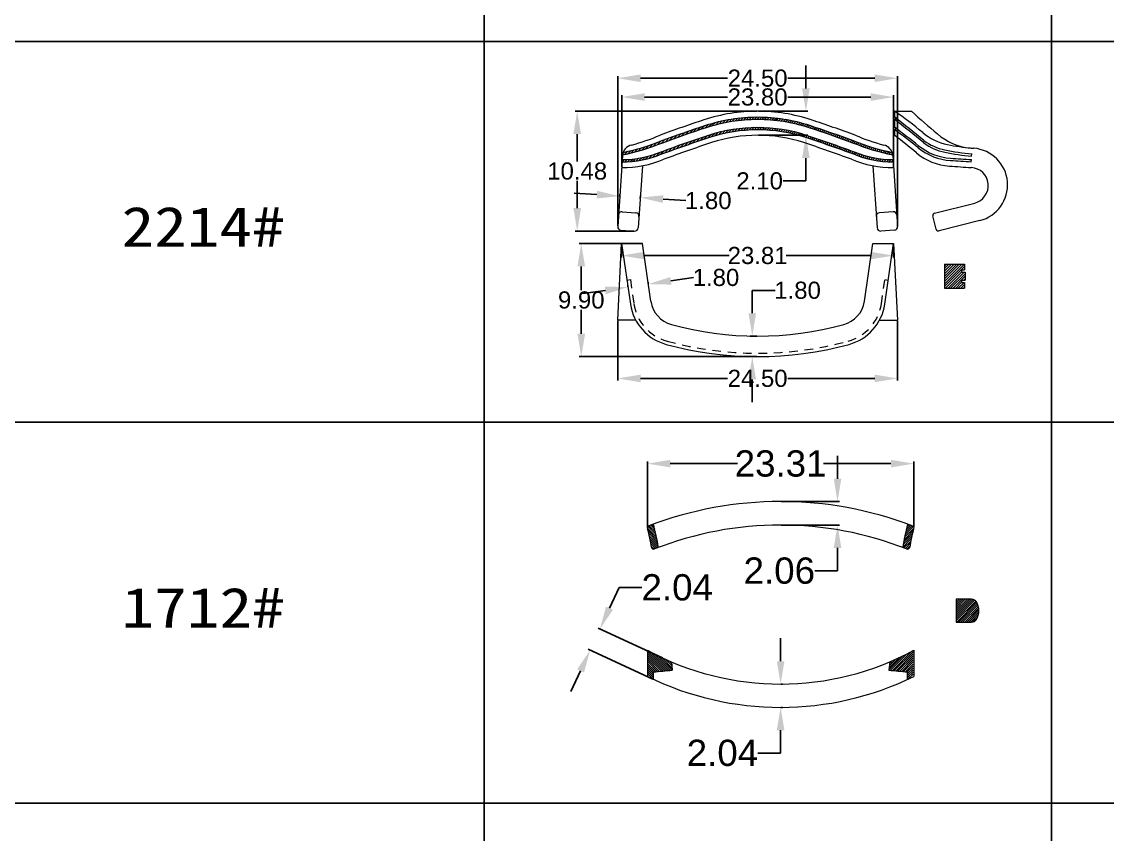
# Model space of a CAD drawing. Header units: inches. Extents: x 3613 to 8393, y -2205 to -794.
# Drawn here: x 5387.3 to 5482.3, y -1110.9 to -1039.8 of the extents above; entities that cross this region are included whole.
import ezdxf

# ---------------------------------------------------------------- set-up
doc = ezdxf.new("R2010")
doc.units = ezdxf.units.IN
doc.header["$MEASUREMENT"] = 0
doc.linetypes.add('JIS_02_0.7', pattern=[1.35, 0.75, -0.6])
doc.layers.add('2', color=1, linetype='Continuous')
doc.styles.get("Standard").update_dxf_attribs({"font": 'arial.ttf'})
doc.dimstyles.new('Standard$0', dxfattribs={"dimtxt": 2.3, "dimasz": 2, "dimexe": 1, "dimexo": 1, "dimgap": 1, "dimtad": 0, "dimtih": 1, "dimtoh": 1, "dimdec": 1, "dimzin": 0, "dimdsep": 46, "dimtxsty": 'Standard', "dimcen": 0, "dimclrd": 4, "dimclre": 4, "dimclrt": 4, "dimadec": 1, "dimazin": 0, "dimtfac": 1, "dimtdec": 1, "dimtofl": 0, "dimtmove": 0, "dimatfit": 0, "dimfxl": 1, "dimtolj": 1, "dimtzin": 0, "dimarcsym": 0})

# ---------------------------------------------------------------- blocks, each defined once
blk = doc.blocks.new('*D380')
at = {"color": 0, "lineweight": -2, "transparency": 16777216}
for p, q in [((5439.477035461736, -1057.658223142202), (5439.477035461736, -1044.551541699015)), ((5441.477035461736, -1044.731541699015), (5449.095937235269, -1044.731541699015)), ((5461.977035461736, -1044.731541699015), (5454.358133688203, -1044.731541699015)), ((5463.977035461736, -1057.658223142202), (5463.977035461736, -1044.551541699015))]:
    blk.add_line(p, q, dxfattribs=at)
at = {"color": 0, "transparency": 16777216}
for points in [[(5441.477035461736, -1044.398208365682), (5441.477035461736, -1045.064875032348), (5439.477035461736, -1044.731541699015)], [(5461.977035461736, -1044.398208365682), (5461.977035461736, -1045.064875032348), (5463.977035461736, -1044.731541699015)]]:
    blk.add_solid(points, dxfattribs=at)
at = {"layer": 'Defpoints', "color": 0, "transparency": 16777216}
for p in [(5463.977035461736, -1044.731541699015), (5439.477035461736, -1057.720723142202), (5463.977035461736, -1057.720723142202)]:
    blk.add_point(p, dxfattribs=at)
at = {"color": 0, "lineweight": 9, "transparency": 16777216, "insert": (5451.727035461736, -1044.731541699015), "char_height": 1.5, "attachment_point": 5}
blk.add_mtext('\\A1;24.50', dxfattribs=at)
blk = doc.blocks.new('*D342')
at = {"color": 0, "lineweight": -2, "transparency": 16777216}
for p, q in [((5437.660855741072, -1054.921467895551), (5435.665356735848, -1054.78736450204)), ((5439.650525694703, -1055.142309337595), (5439.668424051712, -1054.875976378592)), ((5441.445583849581, -1055.262942517311), (5441.46348220659, -1054.996609558308)), ((5443.446911906398, -1055.31030786229), (5445.442410911623, -1055.444411255801))]:
    blk.add_line(p, q, dxfattribs=at)
at = {"color": 0, "transparency": 16777216}
for points in [[(5437.683206306657, -1054.588884728014), (5437.638505175487, -1055.254051063088), (5439.656354746296, -1055.055571289063)], [(5443.469262471983, -1054.977724694752), (5443.424561340813, -1055.642891029827), (5441.451412901174, -1055.176204468778)]]:
    blk.add_solid(points, dxfattribs=at)
at = {"layer": 'Defpoints', "color": 0, "transparency": 16777216}
for p in [(5439.646334963656, -1055.204668681509), (5441.441393118535, -1055.325301861224), (5441.451412901174, -1055.176204468778)]:
    blk.add_point(p, dxfattribs=at)
at = {"color": 0, "lineweight": 9, "transparency": 16777216, "insert": (5447.407410911623, -1055.444411255801), "char_height": 1.5, "attachment_point": 5}
blk.add_mtext('\\A1;1.80', dxfattribs=at)
blk = doc.blocks.new('*D343')
at = {"color": 0, "lineweight": -2, "transparency": 16777216}
for p, q in [((5451.258809204754, -1065.297272029982), (5451.258809204754, -1063.297272029982)), ((5451.258809204754, -1063.297272029982), (5453.258809204754, -1063.297272029982)), ((5451.664535461738, -1067.297272029982), (5451.078809204753, -1067.297272029982)), ((5451.664535461739, -1069.09727202998), (5451.078809204753, -1069.09727202998)), ((5451.258809204754, -1071.09727202998), (5451.258809204754, -1073.09727202998))]:
    blk.add_line(p, q, dxfattribs=at)
at = {"color": 0, "transparency": 16777216}
for points in [[(5450.925475871421, -1065.297272029982), (5451.592142538087, -1065.297272029982), (5451.258809204754, -1067.297272029982)], [(5450.925475871421, -1071.09727202998), (5451.592142538087, -1071.09727202998), (5451.258809204754, -1069.09727202998)]]:
    blk.add_solid(points, dxfattribs=at)
at = {"layer": 'Defpoints', "color": 0, "transparency": 16777216}
for p in [(5451.727035461738, -1067.297272029982), (5451.258809204754, -1069.09727202998), (5451.727035461739, -1069.09727202998)]:
    blk.add_point(p, dxfattribs=at)
at = {"color": 0, "lineweight": 9, "transparency": 16777216, "insert": (5455.223809204753, -1063.297272029983), "char_height": 1.5, "attachment_point": 5}
blk.add_mtext('\\A1;1.80', dxfattribs=at)
blk = doc.blocks.new('*D344')
at = {"color": 0, "lineweight": -2, "transparency": 16777216}
for p, q in [((5439.477763746393, -1065.959772029982), (5439.477763746393, -1071.186478063757)), ((5463.976307177079, -1065.959772029982), (5463.976307177079, -1071.186478063757)), ((5441.477763746393, -1071.006478063757), (5449.095937235269, -1071.006478063757)), ((5461.976307177079, -1071.006478063757), (5454.358133688203, -1071.006478063757))]:
    blk.add_line(p, q, dxfattribs=at)
at = {"color": 0, "transparency": 16777216}
for points in [[(5441.477763746393, -1070.673144730423), (5441.477763746393, -1071.33981139709), (5439.477763746393, -1071.006478063757)], [(5461.976307177079, -1070.673144730423), (5461.976307177079, -1071.33981139709), (5463.976307177079, -1071.006478063757)]]:
    blk.add_solid(points, dxfattribs=at)
at = {"layer": 'Defpoints', "color": 0, "transparency": 16777216}
for p in [(5439.477763746393, -1065.897272029982), (5463.976307177079, -1065.897272029982), (5463.976307177079, -1071.006478063757)]:
    blk.add_point(p, dxfattribs=at)
at = {"color": 0, "lineweight": 9, "transparency": 16777216, "insert": (5451.727035461736, -1071.006478063757), "char_height": 1.5, "attachment_point": 5}
blk.add_mtext('\\A1;24.50', dxfattribs=at)
blk = doc.blocks.new('*D345')
at = {"color": 0, "lineweight": -2, "transparency": 16777216}
for p, q in [((5439.822898464519, -1059.259772029982), (5439.822898464519, -1060.434020341834)), ((5463.631172458953, -1059.259772029982), (5463.631172458953, -1060.434020341834)), ((5441.822898464519, -1060.254020341834), (5449.238160973332, -1060.254020341834)), ((5461.631172458953, -1060.254020341834), (5454.21590995014, -1060.254020341834))]:
    blk.add_line(p, q, dxfattribs=at)
at = {"color": 0, "transparency": 16777216}
for points in [[(5441.822898464519, -1059.9206870085), (5441.822898464519, -1060.587353675167), (5439.822898464519, -1060.254020341834)], [(5461.631172458953, -1059.9206870085), (5461.631172458953, -1060.587353675167), (5463.631172458953, -1060.254020341834)]]:
    blk.add_solid(points, dxfattribs=at)
at = {"layer": 'Defpoints', "color": 0, "transparency": 16777216}
for p in [(5439.822898464519, -1059.197272029982), (5463.631172458953, -1059.197272029982), (5463.631172458953, -1060.254020341834)]:
    blk.add_point(p, dxfattribs=at)
at = {"color": 0, "lineweight": 9, "transparency": 16777216, "insert": (5451.727035461736, -1060.254020341834), "char_height": 1.5, "attachment_point": 5}
blk.add_mtext('\\A1;23.81', dxfattribs=at)
blk = doc.blocks.new('*D312')
at = {"color": 0, "lineweight": -2, "transparency": 16777216}
for p, q in [((5444.138163357297, -1062.464296457195), (5446.117364648489, -1062.176612170259)), ((5438.397760218324, -1063.298685455986), (5436.418558927133, -1063.586369742922)), ((5440.372667794478, -1062.98146140365), (5440.35106992369, -1062.832873052842)), ((5442.154668351071, -1062.722440978732), (5442.133070480283, -1062.573852627924))]:
    blk.add_line(p, q, dxfattribs=at)
at = {"color": 0, "transparency": 16777216}
for points in [[(5444.090215976142, -1062.13442957533), (5444.186110738454, -1062.79416333906), (5442.158962066107, -1062.751980744131)], [(5438.349812837168, -1062.968818574121), (5438.445707599481, -1063.628552337851), (5440.376961509514, -1063.01100116905)]]:
    blk.add_solid(points, dxfattribs=at)
at = {"layer": 'Defpoints', "color": 0, "transparency": 16777216}
for p in [(5440.376961509514, -1063.01100116905), (5440.381657928445, -1063.043311444), (5442.163658485038, -1062.784291019081)]:
    blk.add_point(p, dxfattribs=at)
at = {"color": 0, "lineweight": 9, "transparency": 16777216, "insert": (5448.082364648489, -1062.176612170259), "char_height": 1.5, "attachment_point": 5}
blk.add_mtext('\\A1;1.80', dxfattribs=at)
blk = doc.blocks.new('*D346')
at = {"color": 0, "lineweight": -2, "transparency": 16777216}
for p, q in [((5441.580811236478, -1059.197272029982), (5436.107700053309, -1059.197272029982)), ((5436.287700053309, -1061.197272029982), (5436.287700053309, -1063.291412548399)), ((5436.287700053309, -1067.09727202998), (5436.287700053309, -1065.003131511563)), ((5451.66453546173, -1069.09727202998), (5436.107700053309, -1069.09727202998))]:
    blk.add_line(p, q, dxfattribs=at)
at = {"color": 0, "transparency": 16777216}
for points in [[(5435.954366719976, -1061.197272029982), (5436.621033386642, -1061.197272029982), (5436.287700053309, -1059.197272029982)], [(5435.954366719976, -1067.09727202998), (5436.621033386642, -1067.09727202998), (5436.287700053309, -1069.09727202998)]]:
    blk.add_solid(points, dxfattribs=at)
at = {"layer": 'Defpoints', "color": 0, "transparency": 16777216}
for p in [(5436.287700053309, -1059.197272029982), (5441.643311236478, -1059.197272029982), (5451.72703546173, -1069.09727202998)]:
    blk.add_point(p, dxfattribs=at)
at = {"color": 0, "lineweight": 9, "transparency": 16777216, "insert": (5436.287700053308, -1064.147272029982), "char_height": 1.5, "attachment_point": 5}
blk.add_mtext('\\A1;9.90', dxfattribs=at)
blk = doc.blocks.new('*D347')
at = {"color": 0, "lineweight": -2, "transparency": 16777216}
for p, q in [((5455.952142795935, -1045.621694328666), (5455.952142795935, -1043.621694328666)), ((5451.789535461738, -1047.621694328666), (5456.132142795936, -1047.621694328666)), ((5451.789535461738, -1049.721694328667), (5456.132142795936, -1049.721694328667)), ((5455.952142795935, -1051.721694328667), (5455.952142795935, -1053.721694328667)), ((5455.952142795935, -1053.721694328667), (5453.952142795935, -1053.721694328667))]:
    blk.add_line(p, q, dxfattribs=at)
at = {"color": 0, "transparency": 16777216}
for points in [[(5455.618809462602, -1045.621694328666), (5456.285476129268, -1045.621694328666), (5455.952142795935, -1047.621694328666)], [(5455.618809462602, -1051.721694328667), (5456.285476129268, -1051.721694328667), (5455.952142795935, -1049.721694328667)]]:
    blk.add_solid(points, dxfattribs=at)
at = {"layer": 'Defpoints', "color": 0, "transparency": 16777216}
for p in [(5451.727035461738, -1047.621694328666), (5451.727035461738, -1049.721694328667), (5455.952142795935, -1049.721694328667)]:
    blk.add_point(p, dxfattribs=at)
at = {"color": 0, "lineweight": 9, "transparency": 16777216, "insert": (5451.903752618581, -1053.721694328668), "char_height": 1.5, "attachment_point": 5}
blk.add_mtext('\\A1;2.10', dxfattribs=at)
blk = doc.blocks.new('*D348')
at = {"color": 0, "lineweight": -2, "transparency": 16777216}
for p, q in [((5451.664535461738, -1047.621694328667), (5435.752005921386, -1047.621694328667)), ((5435.932005921386, -1049.621694328667), (5435.932005921386, -1052.006767423351)), ((5435.932005921386, -1056.103559481201), (5435.932005921386, -1053.718486386516)), ((5440.890731167197, -1058.103559481201), (5435.752005921386, -1058.103559481201))]:
    blk.add_line(p, q, dxfattribs=at)
at = {"color": 0, "transparency": 16777216}
for points in [[(5435.598672588053, -1049.621694328667), (5436.265339254719, -1049.621694328667), (5435.932005921386, -1047.621694328667)], [(5435.598672588053, -1056.103559481201), (5436.265339254719, -1056.103559481201), (5435.932005921386, -1058.103559481201)]]:
    blk.add_solid(points, dxfattribs=at)
at = {"layer": 'Defpoints', "color": 0, "transparency": 16777216}
for p in [(5435.932005921386, -1047.621694328667), (5451.727035461738, -1047.621694328667), (5440.953231167197, -1058.103559481201)]:
    blk.add_point(p, dxfattribs=at)
at = {"color": 0, "lineweight": 9, "transparency": 16777216, "insert": (5435.932005921385, -1052.862626904935), "char_height": 1.5, "attachment_point": 5}
blk.add_mtext('\\A1;10.48', dxfattribs=at)
blk = doc.blocks.new('*D349')
at = {"color": 0, "lineweight": -2, "transparency": 16777216}
for p, q in [((5439.825297773841, -1052.4931907354), (5439.825297773841, -1046.200466936754)), ((5463.628773149644, -1052.4931907354), (5463.628773149644, -1046.200466936754)), ((5441.825297773841, -1046.380466936754), (5449.095937235276, -1046.380466936754)), ((5461.628773149644, -1046.380466936754), (5454.35813368821, -1046.380466936754))]:
    blk.add_line(p, q, dxfattribs=at)
at = {"color": 0, "transparency": 16777216}
for points in [[(5441.825297773841, -1046.047133603421), (5441.825297773841, -1046.713800270087), (5439.825297773841, -1046.380466936754)], [(5461.628773149644, -1046.047133603421), (5461.628773149644, -1046.713800270087), (5463.628773149644, -1046.380466936754)]]:
    blk.add_solid(points, dxfattribs=at)
at = {"layer": 'Defpoints', "color": 0, "transparency": 16777216}
for p in [(5463.628773149644, -1046.380466936754), (5439.825297773841, -1052.5556907354), (5463.628773149644, -1052.5556907354)]:
    blk.add_point(p, dxfattribs=at)
at = {"color": 0, "lineweight": 9, "transparency": 16777216, "insert": (5451.727035461743, -1046.380466936754), "char_height": 1.5, "attachment_point": 5}
blk.add_mtext('\\A1;23.80', dxfattribs=at)
blk = doc.blocks.new('*D322')
at = {"color": 0, "lineweight": -2, "transparency": 16777216}
for p, q in [((5438.75756129474, -1091.121361805219), (5439.595666463185, -1089.305437873269)), ((5439.595666463185, -1089.305437873269), (5441.595666463184, -1089.305437873269)), ((5443.41295933128, -1095.472707704993), (5437.756022972419, -1092.861856272008)), ((5442.558092059468, -1097.324950115582), (5436.901155700606, -1094.714098682597)), ((5436.226483686038, -1096.605452079706), (5435.388378517593, -1098.421376011656))]:
    blk.add_line(p, q, dxfattribs=at)
at = {"color": 0, "transparency": 16777216}
for points in [[(5438.454907306083, -1090.981677610478), (5439.060215283398, -1091.26104599996), (5437.919456126296, -1092.937285737168)], [(5435.92382969738, -1096.465767884966), (5436.529137674695, -1096.745136274447), (5437.064588854482, -1094.789528147757)]]:
    blk.add_solid(points, dxfattribs=at)
at = {"layer": 'Defpoints', "color": 0, "transparency": 16777216}
for p in [(5437.919456126296, -1092.937285737168), (5443.469706954153, -1095.498898491507), (5442.614839682341, -1097.351140902096)]:
    blk.add_point(p, dxfattribs=at)
at = {"color": 0, "lineweight": 9, "transparency": 16777216, "insert": (5444.687746954318, -1089.305437873269), "char_height": 2.3, "attachment_point": 5}
blk.add_mtext('\\A1;2.04', dxfattribs=at)
blk = doc.blocks.new('*D364')
at = {"color": 0, "lineweight": -2, "transparency": 16777216}
for p, q in [((5453.737316324439, -1095.754010656804), (5453.737316324439, -1093.754010656804)), ((5453.799816324427, -1097.754010656804), (5453.91731632444, -1097.754010656804)), ((5453.799816324427, -1099.794010656803), (5453.91731632444, -1099.794010656803)), ((5453.737316324439, -1101.794010656803), (5453.737316324439, -1103.794010656803)), ((5453.737316324439, -1103.794010656803), (5451.737316324439, -1103.794010656803))]:
    blk.add_line(p, q, dxfattribs=at)
at = {"color": 0, "transparency": 16777216}
for points in [[(5453.403982991106, -1095.754010656804), (5454.070649657772, -1095.754010656804), (5453.737316324439, -1097.754010656804)], [(5453.403982991106, -1101.794010656803), (5454.070649657772, -1101.794010656803), (5453.737316324439, -1099.794010656803)]]:
    blk.add_solid(points, dxfattribs=at)
at = {"layer": 'Defpoints', "color": 0, "transparency": 16777216}
for p in [(5453.737316324427, -1097.754010656804), (5453.737316324427, -1099.794010656803), (5453.737316324439, -1099.794010656803)]:
    blk.add_point(p, dxfattribs=at)
at = {"color": 0, "lineweight": 9, "transparency": 16777216, "insert": (5448.645235833306, -1103.794010656805), "char_height": 2.3, "attachment_point": 5}
blk.add_mtext('\\A1;2.04', dxfattribs=at)
blk = doc.blocks.new('*D323')
at = {"color": 0, "lineweight": -2, "transparency": 16777216}
for p, q in [((5442.080744490424, -1084.042249332019), (5442.080744490424, -1078.284713574546)), ((5444.080744490424, -1078.464713574546), (5449.969042108873, -1078.464713574546)), ((5463.393888158425, -1078.464713574546), (5457.505590539977, -1078.464713574546)), ((5465.393888158425, -1084.042249332019), (5465.393888158425, -1078.284713574546))]:
    blk.add_line(p, q, dxfattribs=at)
at = {"color": 0, "transparency": 16777216}
for points in [[(5444.080744490424, -1078.131380241213), (5444.080744490424, -1078.79804690788), (5442.080744490424, -1078.464713574546)], [(5463.393888158425, -1078.131380241213), (5463.393888158425, -1078.79804690788), (5465.393888158425, -1078.464713574546)]]:
    blk.add_solid(points, dxfattribs=at)
at = {"layer": 'Defpoints', "color": 0, "transparency": 16777216}
for p in [(5465.393888158425, -1078.464713574546), (5442.080744490424, -1084.104749332019), (5465.393888158425, -1084.104749332019)]:
    blk.add_point(p, dxfattribs=at)
at = {"color": 0, "lineweight": 9, "transparency": 16777216, "insert": (5453.737316324425, -1078.464713574546), "char_height": 2.3, "attachment_point": 5}
blk.add_mtext('\\A1;23.31', dxfattribs=at)
blk = doc.blocks.new('*D324')
at = {"color": 0, "lineweight": -2, "transparency": 16777216}
for p, q in [((5458.722721547946, -1079.781223323877), (5458.722721547946, -1077.781223323877)), ((5453.799816324427, -1081.781223323877), (5458.902721547946, -1081.781223323877)), ((5453.799816324427, -1083.841223323877), (5458.902721547946, -1083.841223323877)), ((5458.722721547946, -1085.841223323877), (5458.722721547946, -1087.841223323877)), ((5458.722721547946, -1087.841223323877), (5456.722721547946, -1087.841223323877))]:
    blk.add_line(p, q, dxfattribs=at)
at = {"color": 0, "transparency": 16777216}
for points in [[(5458.389388214613, -1079.781223323877), (5459.056054881279, -1079.781223323877), (5458.722721547946, -1081.781223323877)], [(5458.389388214613, -1085.841223323877), (5459.056054881279, -1085.841223323877), (5458.722721547946, -1083.841223323877)]]:
    blk.add_solid(points, dxfattribs=at)
at = {"layer": 'Defpoints', "color": 0, "transparency": 16777216}
for p in [(5453.737316324427, -1081.781223323877), (5453.737316324427, -1083.841223323877), (5458.722721547946, -1083.841223323877)]:
    blk.add_point(p, dxfattribs=at)
at = {"color": 0, "lineweight": 9, "transparency": 16777216, "insert": (5453.626718819432, -1087.841223323878), "char_height": 2.3, "attachment_point": 5}
blk.add_mtext('\\A1;2.06', dxfattribs=at)

msp = doc.modelspace()

# ---------------------------------------------------------------- hatches: boundary and pattern name
at = {"lineweight": 9}
h = msp.add_hatch(dxfattribs=at)
h.set_pattern_fill('ANSI31', color=1, scale=0.05, style=0)
h.set_pattern_definition([(45, (4194.218349882861, -1938.498013520898), (-0.1122532015133644, 0.1122532015133644), [])])
edge = h.paths.add_edge_path()
edge.add_arc((5440.895017487761, -1051.55741507215), 0.9999999999998843, 160.4824163402282, 172.8939228571027)
edge.add_arc((5436.225070211801, -1032.871451080887), 18.92306385651382, 281.2065419080948, 292.3553206731112)
edge.add_arc((5485.072360039851, -1163.857340927574), 120.8865879577324, 108.2331210390077, 110.15354186706969, ccw=False)
edge.add_arc((5451.72703546173, -1062.634207916765), 14.3125135880994, 90.00000000000091, 108.2331210390106, ccw=False)
edge.add_arc((5451.727035461724, -1062.634207916802), 14.31251358813654, 71.76687896096638, 89.99999999997641, ccw=False)
edge.add_arc((5418.381710883682, -1163.857340927366), 120.8865879575118, 69.84645813292627, 71.76687896098838, ccw=False)
edge.add_arc((5467.229000711656, -1032.8714510809), 18.92306385650061, 247.6446793268955, 258.7934580919056)
edge.add_arc((5462.559053435699, -1051.55741507215), 1.00000000000006, 7.106077142876305, 19.51758366081199)
edge.add_arc((5467.249526856674, -1032.864855104456), 18.73713443276674, 247.57080582830372, 258.46145699581393, ccw=False)
edge.add_arc((5418.381710883682, -1163.857340927366), 121.086587957512, 69.8464581329261, 71.76687896098814)
edge.add_arc((5451.727035461724, -1062.634207916802), 14.51251358813619, 71.76687896096668, 89.99999999997667)
edge.add_arc((5451.72703546173, -1062.634207916766), 14.51251358809975, 90, 108.2331210390098)
edge.add_arc((5485.072360039848, -1163.857340927568), 121.0865879577259, 108.2331210390075, 110.1535418670695)
edge.add_arc((5436.204544066674, -1032.864855104375), 18.73713443288472, 281.5385430044431, 292.4291941719324, ccw=False)
edge = h.paths.add_edge_path()
edge.add_arc((5463.587993808569, -1043.023478910684), 8.83368094267594, 247.29063367510702, 269.9637896653985, ccw=False)
edge.add_arc((5418.381710883747, -1163.857340927198), 120.1865879573325, 69.64968710428664, 71.76687896099259)
edge.add_arc((5451.727035461724, -1062.634207916802), 13.61251358813603, 71.76687896096512, 89.99999999997512)
edge.add_arc((5451.727035461729, -1062.634207916765), 13.61251358809943, 89.99999999999905, 108.2331210390091)
edge.add_arc((5485.072360039841, -1163.857340927542), 120.186587957699, 108.2331210390084, 110.3503128957143)
edge.add_arc((5439.866077114893, -1043.023478910688), 8.833680942671718, 270.0415950918052, 292.7093663248851, ccw=False)
edge.add_line((5439.872490113208, -1051.857157525533), (5439.859006455886, -1052.056740393307))
edge.add_arc((5439.866804544788, -1043.023865793851), 9.032877965503694, 269.9505365134403, 292.6538394637504)
edge.add_arc((5485.07236003984, -1163.857340927544), 119.9865879577006, 108.2331210390071, 110.35031289571299, ccw=False)
edge.add_arc((5451.72703546173, -1062.634207916765), 13.41251358809896, 90, 108.23312103901009, ccw=False)
edge.add_arc((5451.727035461724, -1062.634207916802), 13.41251358813633, 71.76687896096468, 89.99999999997482, ccw=False)
edge.add_arc((5418.381710883746, -1163.857340927194), 119.9865879573291, 69.64968710428582, 71.76687896099179, ccw=False)
edge.add_arc((5463.587266378673, -1043.023865793852), 9.032877965502625, 247.3461605362374, 270.0494634865611)
edge.add_line((5463.595064467575, -1052.056740393307), (5463.581580810252, -1051.857157525533))
h = msp.add_hatch(dxfattribs=at)
h.set_pattern_fill('ANSI31', color=1, scale=0.05, style=0)
h.set_pattern_definition([(45, (4174.324488563655, -1921.639962598584), (-0.1122532015133644, 0.1122532015133644), [])])
h.paths.add_polyline_path([(5469.58929965646, -1062.407836492426), (5469.58929965646, -1062.607836492426), (5469.83929965646, -1062.607836492426), (5469.83929965646, -1063.107836492426), (5468.08929965646, -1063.107836492426), (5468.08929965646, -1061.007836492426), (5469.83929965646, -1061.007836492426), (5469.83929965646, -1061.507836492426), (5469.58929965646, -1061.507836492426), (5469.58929965646, -1061.707836492426), (5469.88929965646, -1061.707836492425), (5469.88929965646, -1062.407836492426)])
h = msp.add_hatch(dxfattribs=at)
h.set_pattern_fill('ANSI31', color=1, style=0)
h.set_pattern_definition([(45, (2924.396354359801, 492.0635720500595), (-0.08838834764831843, 0.08838834764831845), [])])
h.paths.add_polyline_path([(5470.885332994305, -1090.573337335406, 0.2597497295453161), (5470.460188406634, -1090.336495233966), (5469.302413701793, -1090.336495233966, 0.41421356237298), (5469.102413701792, -1090.536495233966), (5469.102413701792, -1092.136495233966, 0.4142135623732616), (5469.302413701793, -1092.336495233966), (5470.460188406634, -1092.336495233966, 0.2597497336476523), (5470.885333006037, -1092.099653139786, 0.2844505611276191)])
h = msp.add_hatch(dxfattribs=at)
h.set_pattern_fill('ANSI31', color=1, style=0)
h.set_pattern_definition([(135, (7983.078278289047, 493.4491140433511), (0.08838834764831843, 0.08838834764831845), [])])
h.paths.add_polyline_path([(5444.185740439498, -1095.837309515413, -0.02311192214533185), (5442.141901520574, -1094.859291891781), (5442.141901520574, -1096.916470936163, 0.2890327048547727), (5442.31267302167, -1097.187210654444, 0.003146737124266938), (5442.614839682341, -1097.329111778294), (5442.614839682343, -1096.690804418147, 0.002892380634692357), (5444.250518324363, -1096.53737922998)])
h = msp.add_hatch(dxfattribs=at)
h.set_pattern_fill('ANSI31', color=1, style=0)
h.set_pattern_definition([(45, (2924.396354359801, 493.4491140433511), (-0.08838834764831843, 0.08838834764831845), [])])
h.paths.add_polyline_path([(5463.28889220935, -1095.837309515413, 0.02311192214533185), (5465.332731128274, -1094.859291891781), (5465.332731128274, -1096.916470936163, -0.2890327048547727), (5465.161959627178, -1097.187210654444, -0.003146737124266938), (5464.859792966507, -1097.329111778294), (5464.859792966507, -1096.690804418147, -0.002892380634692357), (5463.224114324485, -1096.53737922998)])
at = {"layer": '2', "lineweight": 9}
h = msp.add_hatch(dxfattribs=at)
h.set_pattern_fill('ANSI31', color=1, style=0)
h.set_pattern_definition([(135, (7983.078278289047, 492.2086485359177), (0.08838834764831843, 0.08838834764831845), [])])
h.paths.add_polyline_path([(5442.087564493022, -1084.156532423892, -0.3838841496468943), (5442.209065356603, -1083.918035374922, -0.003273590429229462), (5442.603257576302, -1083.769659544488, -0.03115142632628354), (5443.045286282906, -1085.803791059551, 0.003028261033694366), (5442.705174168084, -1085.935365194446, -0.4790993332716214), (5442.434403415054, -1085.780908588784, 0.02577412174227114)])
h = msp.add_hatch(dxfattribs=at)
h.set_pattern_fill('ANSI31', color=1, style=0)
h.set_pattern_definition([(45, (2924.396354359801, 492.2086485359177), (-0.08838834764831843, 0.08838834764831845), [])])
h.paths.add_polyline_path([(5465.387068155827, -1084.156532423892, 0.3838841496468943), (5465.265567292245, -1083.918035374922, 0.003273590429229462), (5464.871375072546, -1083.769659544488, 0.03115142632628354), (5464.429346365942, -1085.803791059551, -0.003028261033694366), (5464.769458480763, -1085.935365194446, 0.4790993332716214), (5465.040229233793, -1085.780908588784, -0.02577412174227114)])

# ---------------------------------------------------------------- linework, layer by layer
for p, q in [((5427.799429086004, -894.6455222649729), (5427.799429086004, -1150.60632540705)), ((5477.446718541087, -894.6455222649729), (5477.446718541087, -1150.60632540705)), ((5311.791738218897, -1041.505800733035), (5708.229620341892, -1041.505800733035)), ((5311.791738218897, -1074.847577946956), (5708.229620341892, -1074.847577946956)), ((5311.791738218897, -1108.189355160877), (5708.229620341892, -1108.189355160877))]:
    msp.add_line(p, q)
at = {"color": 0, "lineweight": 9}
for p, q in [((5463.710439635242, -1047.621694328666), (5465.207271704782, -1047.621694328666)), ((5463.710439635242, -1047.621694328666), (5463.710439635242, -1048.121694328666)), ((5463.788717843883, -1048.183359508611), (5463.788717843883, -1048.383886078937)), ((5463.710439635242, -1048.321694328666), (5463.710439635242, -1049.021849654305)), ((5463.788717843883, -1049.079395075292), (5463.788717843883, -1049.279320674281)), ((5463.710439635242, -1049.221694328666), (5463.710439635242, -1049.721694328666)), ((5439.897445103289, -1051.487777885771), (5439.477763746393, -1057.699831986288)), ((5463.556625820182, -1051.487777885771), (5463.976307177079, -1057.699831986288)), ((5470.421429889629, -1052.043297600101), (5470.438119760661, -1051.843944327564)), ((5470.463031699359, -1051.546382021961), (5470.479717387464, -1051.347078712676)), ((5441.638656733689, -1052.389959678588), (5441.273394038452, -1057.825178921771)), ((5461.815414189783, -1052.389959678588), (5462.180676885019, -1057.825178921771)), ((5467.21338455704, -1056.546352758694), (5470.72761460413, -1055.656933303708)), ((5439.865333074672, -1056.423723322637), (5441.062064395966, -1056.50726312723)), ((5463.5887378488, -1056.423723322637), (5462.392006527505, -1056.50726312723)), ((5467.362994479733, -1057.952630423678), (5467.068568824873, -1056.789310375814)), ((5471.17949740468, -1057.19301455135), (5467.605952096853, -1058.097446155845)), ((5439.756144305822, -1058.019994857546), (5440.953231167196, -1058.103559481201)), ((5463.69792661765, -1058.019994857546), (5462.500839756277, -1058.103559481201)), ((5439.477763746393, -1065.897272029982), (5439.822898464519, -1059.197272029982)), ((5441.643311236475, -1059.197272029982), (5439.822898464519, -1059.197272029982)), ((5442.376466960514, -1064.251707123214), (5441.643311236475, -1059.197272029982)), ((5461.077603962957, -1064.251707123214), (5461.810759686998, -1059.197272029982)), ((5461.810759686998, -1059.197272029982), (5463.631172458953, -1059.197272029982)), ((5463.631172458953, -1059.197272029982), (5463.976307177079, -1065.897272029982)), ((5441.051851374804, -1065.897272029982), (5439.477763746393, -1065.897272029982)), ((5462.402219548668, -1065.897272029982), (5463.976307177079, -1065.897272029982))]:
    msp.add_line(p, q, dxfattribs=at)
at = {"lineweight": 9}
for p, q in [((5468.08929965646, -1061.007836492426), (5469.83929965646, -1061.007836492426)), ((5468.08929965646, -1061.007836492426), (5468.08929965646, -1063.107836492426)), ((5469.58929965646, -1061.507836492426), (5469.83929965646, -1061.507836492426)), ((5469.58929965646, -1061.507836492426), (5469.58929965646, -1061.707836492426)), ((5469.83929965646, -1061.007836492426), (5469.83929965646, -1061.507836492426)), ((5469.58929965646, -1061.707836492426), (5469.88929965646, -1061.707836492425)), ((5469.58929965646, -1062.407836492426), (5469.88929965646, -1062.407836492426)), ((5469.58929965646, -1062.407836492426), (5469.58929965646, -1062.607836492426)), ((5469.88929965646, -1061.707836492425), (5469.88929965646, -1062.407836492426)), ((5468.08929965646, -1063.107836492426), (5469.83929965646, -1063.107836492426)), ((5469.58929965646, -1062.607836492426), (5469.83929965646, -1062.607836492426)), ((5469.83929965646, -1062.607836492426), (5469.83929965646, -1063.107836492426)), ((5469.102413701792, -1090.336495233966), (5469.102413701794, -1092.336495233966)), ((5470.460188406634, -1090.336495233966), (5469.102413701792, -1090.336495233966)), ((5469.102413701792, -1092.336495233966), (5470.460188406634, -1092.336495233966)), ((5442.080744490424, -1094.803625376296), (5442.080744490424, -1097.097385002049)), ((5465.393888158425, -1094.803625376296), (5465.393888158425, -1097.097385002049)), ((5442.614839682341, -1097.351140902096), (5442.614839682343, -1096.690804418146)), ((5444.183649059261, -1095.814707481275), (5444.250518324363, -1096.537379229979)), ((5463.290983589586, -1095.814707481275), (5463.224114324485, -1096.537379229979)), ((5464.859792966507, -1097.351140902096), (5464.859792966507, -1096.690804418146))]:
    msp.add_line(p, q, dxfattribs=at)
at = {"color": 0, "lineweight": 9}
for points in [[(5439.952478483981, -1051.223318938775, 0.04755523029165717), (5443.353536849217, -1050.184558016123, -0.008379612743090428), (5447.186301902454, -1048.85034817472, -0.07972527192557048), (5451.727035461736, -1048.121694328666, -0.07972527192557043), (5456.267769021029, -1048.850348174724, -0.008379612743090483), (5460.10053407426, -1050.184558016125, 0.04755523029173016), (5463.501592439493, -1051.223318938776)], [(5439.871659908677, -1051.857158089226, 0.0992543249268625), (5443.276380130814, -1051.172328666117, -0.009238254999577668), (5447.467897518441, -1049.705160381615, -0.07972527192557048), (5451.727035461736, -1049.021694328666, -0.07972527192557043), (5455.986173405043, -1049.705160381619, -0.009238254999577724), (5460.177690792657, -1051.172328666117, 0.09925432492692146), (5463.582411014796, -1051.857158089226)], [(5439.9026986654, -1051.433708343274, 0.0486841324651422), (5443.422444271408, -1050.372312555794, -0.008379612743090428), (5447.248878706007, -1049.040306442919, -0.07972527192557048), (5451.727035461736, -1048.321694328666, -0.07972527192557043), (5456.205192217477, -1049.040306442923, -0.008379612743090483), (5460.031626652069, -1050.372312555796, 0.04868413246509679), (5463.551372258072, -1051.433708343274)], [(5439.857727819987, -1052.056739198961, 0.09942290154254584), (5443.345931951228, -1051.359845450105, -0.009238254999577668), (5447.530474321993, -1049.895118649814, -0.07972527192557048), (5451.727035461736, -1049.221694328666, -0.07972527192557043), (5455.92359660149, -1049.895118649818, -0.009238254999577724), (5460.108138972243, -1051.359845450104, 0.09942290154256826), (5463.596343103485, -1052.056739198961)], [(5439.822898464519, -1059.197272029982), (5440.596650838635, -1064.520509229419, 0.2971327640946055), (5443.719716755278, -1068.02758739799, 0.1335883672431587), (5459.734354168195, -1068.027587397986, 0.2971327640946145), (5462.857420084836, -1064.520509229419), (5463.631172458953, -1059.197272029982)]]:
    msp.add_lwpolyline(points, format="xyb", dxfattribs=at)
at = {"color": 4, "linetype": 'JIS_02_0.7', "lineweight": 9}
msp.add_lwpolyline([(5440.288030395396, -1062.397272029982), (5440.58491058909, -1062.354119386939), (5440.893409067023, -1064.476517493411, 0.2970771399816114), (5443.798464455825, -1067.73810717473, 0.1335883672431582), (5459.655606467647, -1067.738107174727, 0.2970771399820382), (5462.56066185645, -1064.476517493405), (5462.869160334382, -1062.354119386941), (5463.166040528061, -1062.397272029982)], format="xyb", dxfattribs=at)
at = {"color": 0, "lineweight": 9}
for centre, radius, start, end in [((5451.727035461736, -1062.634207916765), 15.01251358809932, 90, 108.2331210389821), ((5451.727035461736, -1062.634207916765), 15.01251358809932, 71.76687896101794, 90), ((5445.3197677172, -1074.529848000316), 32.59241549216885, 50.21621495199477, 55.64891896888799), ((5310.106499817523, -1243.188120729958), 248.2842746460107, 51.0234947319741, 51.78153883974253), ((5510.281079253738, -998.3651945082831), 66.76713938394843, 227.5388843255187, 230.1137484816441), ((5485.072360039739, -1163.857340927238), 121.5865879573764, 108.2331210389821, 110.153541867072), ((5418.381710883734, -1163.857340927238), 121.5865879573764, 69.84645813292803, 71.76687896101794), ((5207.867782233326, -1370.420726341327), 411.3432286667266, 51.08184864945992, 51.53994979961453), ((5428.642914768305, -1096.805712515679), 59.2708094279789, 51.16641046016082, 53.72587455410652), ((5435.91323540732, -1032.771918133795), 18.43632670373122, 285.0174896150133, 293.2175533471984), ((5451.727035461736, -1062.634207916765), 12.91251358809932, 90, 108.2331210389821), ((5451.727035461736, -1062.634207916765), 12.91251358809932, 71.76687896101794, 90), ((5467.540835516152, -1032.771918133795), 18.43632670373122, 246.7824466528017, 254.9825103849867), ((5430.150984516026, -1094.890010416499), 56.67302817211123, 51.03018546941758, 53.689618118791), ((5427.878477741247, -1096.235190293457), 58.71486012960617, 49.98759712567347, 52.39091726708963), ((5469.374862910822, -1045.641405713449), 5, 230.2162149519947, 258.227607108071), ((5470.77924075751, -1045.852579348574), 5, 228.4919502751416, 264.8995134216425), ((5440.895017487767, -1051.55741507215), 1, 101.810408728959, 176.0068513234826), ((5485.072360039739, -1163.857340927238), 119.4865879573764, 108.2331210389821, 110.3503128957165), ((5418.381710883734, -1163.857340927238), 119.4865879573764, 69.64968710428352, 71.76687896101794), ((5462.559053435705, -1051.55741507215), 1, 3.993148676517376, 78.189591271041), ((5468.937822652156, -1046.940624692387), 5, 231.0301854694175, 266.3308055235223), ((5468.944606385909, -1046.74064887558), 5, 231.1664104601608, 266.330222753873), ((5468.957390869028, -1046.861365587811), 4.420972420251858, 232.6870287327458, 259.2032344786441), ((5468.960563682233, -1046.657877492732), 4.420325503244364, 232.6319125331557, 259.043871449303), ((5471.948120734703, -1033.294197600174), 18.11250189378406, 257.7998335351235, 265.3498555699122), ((5471.948120734703, -1033.294197600174), 17.61250189378406, 258.227607108071, 265.0655180681157), ((5473.366532310616, -1016.865326216481), 34.102489957473, 264.8995134216425, 265.4245343397872), ((5470.389135175444, -1054.070174502722), 3.221304459798396, 284.2027970898662, 85.4245343397872), ((5439.868475506663, -1043.024755182766), 9.531033355574147, 269.7404362958998, 292.5258177204515), ((5463.585595416808, -1043.024755182766), 9.531033355574147, 247.4741822795486, 270.2595637041002), ((5468.844165031845, -1047.435642486696), 5, 229.9875971256735, 266.3248389996368), ((5471.948120734703, -1033.294197600174), 18.31250189378406, 257.9631835661135, 265.3483756772957), ((5506.876361809222, -455.3268906567052), 597.8289323683642, 266.3308055235223, 266.5039993007938), ((5506.876361809222, -455.3268906567052), 597.6289323683642, 266.330222753873, 266.5044309612985), ((5506.876361809222, -455.3268906567052), 598.3289323683642, 266.3248389996368, 266.5083122603646), ((5470.339573861032, -1054.12372596127), 1.581549990739745, 284.20279708986, 86.50831226036455), ((5439.844441918757, -1056.722995037981), 0.3, 86.00685132345652, 176.1350165231183), ((5441.041173240053, -1056.806534842574), 0.3, 356.1553361984783, 86.00685132345652), ((5462.412897683419, -1056.806534842574), 0.3, 93.99314867654347, 183.8446638015216), ((5463.609629004714, -1056.722995037981), 0.3, 3.864983476881696, 93.99314867654347), ((5467.262455499516, -1056.740239433338), 0.2, 104.20279708986, 194.2027970898129), ((5439.777035461736, -1057.720723142202), 0.3, 176.0068513234695, 266.0068513234565), ((5463.677035461736, -1057.720723142202), 0.3, 273.9931486765435, 3.993148676530485), ((5440.974122323109, -1057.804287765857), 0.3, 266.0068513234565, 356.0068513234695), ((5462.479948600362, -1057.804287765857), 0.3, 183.9931486765304, 273.9931486765435), ((5467.556881154376, -1057.903559481201), 0.2, 194.2027970898465, 284.20279708986), ((5444.848433796457, -1063.878370864597), 2.5, 188.5883620396981, 254.7819999650671), ((5458.605637127014, -1063.878370864597), 2.5, 285.2180000349329, 351.4116379603019), ((5451.727035461736, -1038.592310040751), 28.70496198923006, 254.7819999650671, 285.2180000349329)]:
    msp.add_arc(centre, radius, start, end, dxfattribs=at)
at = {"lineweight": 9}
for centre, radius, start, end in [((5453.737316324425, -1113.947490837035), 32.16626751315816, 68.99829878337177, 111.0017012166283), ((5442.280744490423, -1084.104749332019), 0.2, 111.0017012166283, 195.0057190768695), ((5426.515567879873, -1088.330702328133), 16.12174844455173, 9.100032985627232, 15.00571907685607), ((5426.515567879873, -1088.330702328133), 16.72174844455173, 8.691562699129843, 15.82863568124626), ((5453.737316324425, -1113.947490837035), 30.10626751315816, 68.50376729138087, 111.4962327086191), ((5480.959064768977, -1088.330702328133), 16.72174844455173, 164.1713643187537, 171.3084373008702), ((5480.959064768977, -1088.330702328133), 16.12174844455173, 164.9942809231439, 170.8999670143792), ((5465.193888158425, -1084.104749332019), 0.2, 344.9942809231238, 68.9982987833161), ((5442.631886158195, -1085.749276861641), 0.2, 189.1000329856406, 291.4962327085707), ((5464.842746490654, -1085.749276861641), 0.2, 248.5037672914293, 350.8999670143593), ((5470.460188406634, -1090.836495233966), 0.5, 31.75686437447727, 90), ((5469.652413701793, -1091.336495233966), 1.449999999996995, 328.2431356254613, 31.75686437453872), ((5470.460188406634, -1091.836495233966), 0.5, 270, 328.2431356255227), ((5453.737316324425, -1073.252051339844), 24.50195931695858, 241.5924318959036, 298.4075681040964), ((5430.17163870385, -955.2370425402491), 142.0000000000001, 275.0271723877167, 275.6900553516564), ((5477.302993944997, -955.2370425402491), 142.0000000000001, 264.3099446483436, 264.9728276122832), ((5453.737316324425, -1073.252051339844), 26.54195931695858, 243.9487288016221, 296.0512711983778)]:
    msp.add_arc(centre, radius, start, end, dxfattribs=at)

# ---------------------------------------------------------------- texts
at = {"char_height": 3.5, "width": 34.34827007284811, "attachment_point": 5}
for s, insert in [('{\\fSimSun|b1|i0|c0|p2;\\W1.2;2214\\fSimSun|b1|i0|c134|p2;#}', (5403.187399693346, -1057.726471889013)), ('{\\fSimSun|b1|i0|c0|p2;\\W1.2;1712\\fSimSun|b1|i0|c134|p2;#}', (5403.187399693346, -1091.068249102934))]:
    msp.add_mtext(s, dxfattribs=dict(at, insert=insert))

# ---------------------------------------------------------------- dimensions: what is measured, and where the dimension line sits
at = {"color": 3, "lineweight": 9}
for base, p1, p2, override, picture, middle in [((5463.977035461736, -1044.731541699015), (5439.477035461736, -1057.720723142202), (5463.977035461736, -1057.720723142202), {"dimtxt": 1.5, "dimexe": 0.18, "dimexo": 0.0625, "dimgap": 0.09, "dimdec": 2, "dimtxsty": 'Standard', "dimcen": 0.09, "dimclrd": 0, "dimclre": 0, "dimclrt": 0, "dimtdec": 2, "dimatfit": 3, "dimarcsym": 0}, '*D380', (5451.727035461736, -1044.731541699015)), ((5463.628773149644, -1046.380466936754), (5439.825297773841, -1052.5556907354), (5463.628773149644, -1052.5556907354), {"dimtxt": 1.5, "dimexe": 0.18, "dimexo": 0.0625, "dimgap": 0.09, "dimdec": 2, "dimtxsty": 'Standard', "dimcen": 0.09, "dimclrd": 0, "dimclre": 0, "dimclrt": 0, "dimtdec": 2, "dimatfit": 3, "dimarcsym": 0}, '*D349', (5451.727035461743, -1046.380466936754)), ((5463.631172458953, -1060.254020341834), (5439.822898464519, -1059.197272029982), (5463.631172458953, -1059.197272029982), {"dimtxt": 1.5, "dimexe": 0.18, "dimexo": 0.0625, "dimgap": 0.09, "dimdec": 2, "dimtxsty": 'Standard', "dimcen": 0.09, "dimclrd": 0, "dimclre": 0, "dimclrt": 0, "dimtdec": 2, "dimatfit": 3, "dimarcsym": 0}, '*D345', (5451.727035461736, -1060.254020341834)), ((5463.976307177079, -1071.006478063757), (5439.477763746393, -1065.897272029982), (5463.976307177079, -1065.897272029982), {"dimtxt": 1.5, "dimexe": 0.18, "dimexo": 0.0625, "dimgap": 0.09, "dimdec": 2, "dimtxsty": 'Standard', "dimcen": 0.09, "dimclrd": 0, "dimclre": 0, "dimclrt": 0, "dimtdec": 2, "dimatfit": 3, "dimarcsym": 0}, '*D344', (5451.727035461736, -1071.006478063757)), ((5465.393888158425, -1078.464713574546), (5442.080744490424, -1084.104749332019), (5465.393888158425, -1084.104749332019), {"dimasz": 2, "dimexe": 0.18, "dimexo": 0.0625, "dimgap": 0.09, "dimdec": 2, "dimtxsty": 'Standard', "dimcen": 0.09, "dimclrd": 0, "dimclre": 0, "dimclrt": 0, "dimtdec": 2, "dimatfit": 3, "dimfxl": 1.25, "dimarcsym": 0}, '*D323', (5453.737316324425, -1078.464713574546))]:
    dim = msp.add_linear_dim(base=base, p1=p1, p2=p2, dimstyle='Standard$0', override=override, dxfattribs=at)
    dim.commit()
    dim.dimension.update_dxf_attribs({"geometry": picture, "text_midpoint": middle})
for base, p1, p2, angle, picture, middle in [((5455.952142795935, -1049.721694328667), (5451.727035461736, -1047.621694328666), (5451.727035461736, -1049.721694328666), 270, '*D347', (5451.903752618581, -1053.721694328668)), ((5441.451412901174, -1055.176204468778), (5439.646334963656, -1055.204668681509), (5441.441393118535, -1055.325301861224), 356.15533619849975, '*D342', (5447.407410911623, -1055.444411255801)), ((5440.376961509514, -1063.01100116905), (5442.163658485037, -1062.784291019081), (5440.381657928444, -1063.043311444), 188.27023603357242, '*D312', (5448.082364648489, -1062.176612170259)), ((5451.258809204754, -1069.09727202998), (5451.727035461736, -1067.297272029982), (5451.727035461737, -1069.09727202998), 270.00000000002893, '*D343', (5455.223809204753, -1063.297272029983))]:
    dim = msp.add_linear_dim(base=base, p1=p1, p2=p2, angle=angle, dimstyle='Standard$0', override={"dimtxt": 1.5, "dimexe": 0.18, "dimexo": 0.0625, "dimgap": 0.09, "dimdec": 2, "dimtxsty": 'Standard', "dimcen": 0.09, "dimclrd": 0, "dimclre": 0, "dimclrt": 0, "dimtdec": 2, "dimatfit": 3, "dimarcsym": 0}, dxfattribs=at)
    dim.commit()
    dim.dimension.update_dxf_attribs({"geometry": picture, "text_midpoint": middle, "dimtype": 161})
for base, p1, p2, picture, middle in [((5435.932005921386, -1047.621694328667), (5440.953231167196, -1058.103559481201), (5451.727035461736, -1047.621694328666), '*D348', (5435.932005921385, -1052.862626904935)), ((5436.287700053309, -1059.197272029982), (5451.727035461729, -1069.097272029979), (5441.643311236476, -1059.197272029982), '*D346', (5436.287700053308, -1064.147272029982))]:
    dim = msp.add_linear_dim(base=base, p1=p1, p2=p2, angle=90, dimstyle='Standard$0', override={"dimtxt": 1.5, "dimexe": 0.18, "dimexo": 0.0625, "dimgap": 0.09, "dimdec": 2, "dimtxsty": 'Standard', "dimcen": 0.09, "dimclrd": 0, "dimclre": 0, "dimclrt": 0, "dimtdec": 2, "dimatfit": 3, "dimarcsym": 0}, dxfattribs=at)
    dim.commit()
    dim.dimension.update_dxf_attribs({"geometry": picture, "text_midpoint": middle})
for p1, p2, distance, picture, middle in [((5453.737316324425, -1081.781223323877), (5453.737316324425, -1083.841223323877), 4.985405223521411, '*D324', (5453.626718819432, -1087.841223323878)), ((5442.614839682341, -1097.351140902096), (5443.469706954154, -1095.498898491507), 6.112867097797738, '*D322', (5444.687746954318, -1089.305437873269)), ((5453.737316324425, -1097.754010656803), (5453.737316324425, -1099.794010656803), 1.4551915228366852e-11, '*D364', (5448.645235833306, -1103.794010656805))]:
    dim = msp.add_aligned_dim(p1=p1, p2=p2, distance=distance, dimstyle='Standard$0', override={"dimasz": 2, "dimexe": 0.18, "dimexo": 0.0625, "dimgap": 0.09, "dimdec": 2, "dimtxsty": 'Standard', "dimcen": 0.09, "dimclrd": 0, "dimclre": 0, "dimclrt": 0, "dimtdec": 2, "dimatfit": 3, "dimfxl": 1.25, "dimarcsym": 0}, dxfattribs=at)
    dim.commit()
    dim.dimension.update_dxf_attribs({"geometry": picture, "text_midpoint": middle})

doc.saveas('drawing.dxf')
